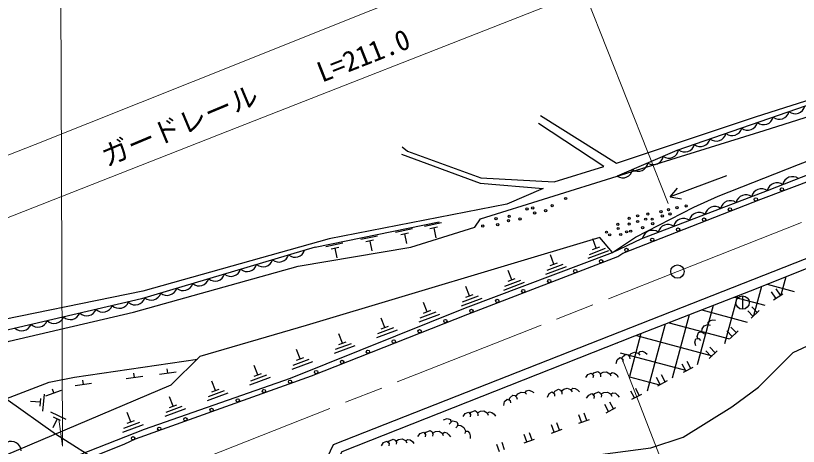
# Model space of a CAD drawing. Units: millimetres at full size, sheet at 1:1000; details may follow other scales. Extents: x 40000 to 680000, y 20000 to 380000.
# Drawn here: x 200731 to 271105, y 282333 to 321100 of the extents above; entities that cross this region are included whole.
import ezdxf
from ezdxf.enums import TextEntityAlignment as Align

# ---------------------------------------------------------------- set-up
doc = ezdxf.new("R2010")
doc.units = ezdxf.units.MM
doc.header["$LTSCALE"] = 1000
doc.linetypes.add('CHAIN', pattern=[18.5, 12, -1.5, 3.5, -1.5])
for name, color, linetype, lineweight in [('M-BGD', 7, 'Continuous', 25), ('M-BMK', 2, 'CHAIN', 13), ('M-BMK-SRVR', 3, 'Continuous', 25), ('M-STR-HTXT', 7, 'Continuous', 13)]:
    doc.layers.add(name, color=color, linetype=linetype, lineweight=lineweight)
doc.styles.add('ＭＳ ゴシック', font='')
doc.styles.get('ＭＳ ゴシック').set_extended_font_data('MS Gothic')

msp = doc.modelspace()

# ---------------------------------------------------------------- linework, layer by layer
at = {"layer": 'M-BGD'}
for p, q in [((259595, 304783), (260593, 304621)), ((227664, 300269), (238797, 302536)), ((239019, 302440), (237506, 302129)), ((238666, 302061), (237980, 301920)), ((238323, 301991), (238503, 301116)), ((233270, 301258), (231757, 300947)), ((236401, 301902), (234888, 301591)), ((236048, 301523), (235362, 301382)), ((235705, 301452), (235885, 300577)), ((230139, 300614), (228627, 300303)), ((232917, 300879), (232231, 300738)), ((232574, 300809), (232754, 299933)), ((252935, 300168), (252621, 301005)), ((229786, 300235), (229100, 300094)), ((229443, 300165), (229623, 299289)), ((252217, 299257), (254076, 299955)), ((252318, 299616), (253764, 300159)), ((252608, 300045), (253263, 300291)), ((249133, 298740), (248818, 299576)), ((248414, 297829), (250273, 298527)), ((248515, 298187), (249961, 298730)), ((248805, 298616), (249460, 298863)), ((245330, 297311), (245016, 298148)), ((244611, 296400), (246470, 297099)), ((244712, 296759), (246158, 297302)), ((245002, 297188), (245657, 297434)), ((269972, 297592), (269533, 295956)), ((241527, 295883), (241213, 296719)), ((267799, 296727), (267088, 294074)), ((268299, 296927), (270734, 296274)), ((269500, 295934), (269121, 296523)), ((240809, 294972), (242667, 295670)), ((240910, 295330), (242355, 295873)), ((241199, 295760), (241855, 296006)), ((265628, 295870), (264477, 291574)), ((265371, 295770), (268105, 295037)), ((266091, 295877), (266091, 294677)), ((269079, 295664), (268700, 296253)), ((268869, 295529), (269710, 296070)), ((237724, 294454), (237410, 295291)), ((263459, 295022), (262023, 289660)), ((267407, 294380), (266923, 294885)), ((237006, 293544), (238864, 294242)), ((237107, 293902), (238552, 294445)), ((237396, 294331), (238052, 294577)), ((261291, 294173), (259764, 288474)), ((262427, 294618), (266512, 293523)), ((267046, 294034), (266562, 294539)), ((266865, 293861), (267587, 294552)), ((233920, 293033), (233609, 293871)), ((259483, 293465), (264929, 292006)), ((233199, 292125), (235060, 292817)), ((233301, 292483), (234749, 293022)), ((233592, 292911), (234248, 293155)), ((259122, 293324), (257505, 287288)), ((265516, 292569), (265032, 293074)), ((230113, 291616), (229802, 292454)), ((256954, 292476), (255920, 288616)), ((256539, 292313), (263345, 290490)), ((265155, 292223), (264671, 292729)), ((264974, 292050), (265696, 292742)), ((229392, 290708), (231253, 291400)), ((229494, 291066), (230942, 291605)), ((229785, 291494), (230441, 291738)), ((254783, 291620), (254769, 291565)), ((226306, 290199), (225994, 291037)), ((255082, 290762), (261067, 289159)), ((263264, 290412), (262780, 290918)), ((263083, 290239), (263806, 290931)), ((263625, 290758), (263141, 291264)), ((225585, 289291), (227446, 289983)), ((225687, 289649), (227134, 290188)), ((225978, 290077), (226634, 290321)), ((261441, 289355), (261115, 289974)), ((214407, 288945), (214356, 289316)), ((222499, 288782), (222187, 289620)), ((260998, 289122), (260673, 289742)), ((260777, 289006), (261662, 289471)), ((210674, 288436), (212160, 288639)), ((211417, 288537), (211366, 288909)), ((213664, 288843), (215150, 289046)), ((221778, 287874), (223639, 288566)), ((221880, 288232), (223327, 288771)), ((222171, 288660), (222827, 288904)), ((255928, 288595), (258620, 287873)), ((259123, 288137), (258797, 288757)), ((206078, 287810), (207564, 288013)), ((206821, 287912), (206770, 288283)), ((218692, 287365), (218380, 288203)), ((258680, 287905), (258355, 288525)), ((258459, 287789), (259344, 288254)), ((203458, 286883), (204866, 287400)), ((204162, 287141), (204033, 287493)), ((217971, 286457), (219832, 287149)), ((218073, 286815), (219520, 287354)), ((218364, 287243), (219020, 287487)), ((256362, 286688), (256037, 287308)), ((256805, 286920), (256479, 287540)), ((202924, 285948), (202981, 286646)), ((203189, 285503), (203314, 287042)), ((214885, 285948), (214573, 286786)), ((256141, 286572), (257026, 287037)), ((202952, 286297), (202062, 286369)), ((214164, 285040), (216025, 285732)), ((214266, 285398), (215713, 285937)), ((214557, 285826), (215213, 286070)), ((254044, 285471), (253719, 286090)), ((253823, 285354), (254708, 285819)), ((254487, 285703), (254161, 286323)), ((205279, 284742), (203883, 285402)), ((211078, 284531), (210766, 285369)), ((251617, 284502), (251380, 285161)), ((252087, 284672), (251850, 285330)), ((204453, 284801), (204070, 283993)), ((204769, 284651), (204136, 284950)), ((210357, 283623), (212218, 284315)), ((210459, 283981), (211906, 284520)), ((210750, 284409), (211406, 284653)), ((249624, 283785), (249387, 284444)), ((251381, 284418), (252322, 284756)), ((249153, 283616), (248916, 284275)), ((248918, 283531), (249859, 283870)), ((217647, 274985), (204323, 283435)), ((246690, 282730), (246453, 283388)), ((246454, 282645), (247395, 282984)), ((247160, 282899), (246923, 283558)), ((244226, 281843), (243989, 282502)), ((244696, 282013), (244460, 282671))]:
    msp.add_line(p, q, dxfattribs=at)
for points in [[(247929, 312119), (254757, 307809), (267252, 311977), (286768, 318209), (293783, 321859), (302301, 326021), (311516, 331603), (323379, 339434), (323979, 338341)], [(323379, 339434), (319444, 336409), (312147, 331492), (302443, 325623), (297283, 322881), (287794, 318075), (272602, 313259), (260175, 308952), (254829, 306647)], [(254829, 306647), (268026, 310759), (286752, 316695), (303707, 325052), (313697, 331528), (323979, 338341)], [(176733, 268524), (195758, 276632), (210542, 282548), (211502, 282996), (227335, 288688), (241383, 294238), (254880, 299413), (255324, 299734), (267736, 304582), (280003, 309213), (288808, 312519), (300250, 317070), (306843, 320866)], [(227918, 279599), (229310, 282495), (290104, 306435), (291372, 306537), (307992, 312120), (311320, 312943), (313702, 313235), (316611, 313448), (320277, 313197), (329878, 310621), (337291, 307503), (349409, 302408), (357585, 296125), (364279, 293103), (371028, 291050), (385646, 289121), (396490, 287364), (407777, 285185)], [(320934, 312760), (318670, 312990), (313162, 312832), (310481, 312360), (308368, 311810), (291529, 306288), (289918, 305535), (266759, 296313), (256375, 292249), (230052, 281850), (228791, 279369)], [(235496, 309294), (235975, 308887), (242563, 306492), (249151, 306133), (253607, 307522), (247737, 311377)], [(254397, 299780), (256476, 301155), (261703, 303866), (263889, 304852), (271116, 307707), (279652, 310998)], [(254397, 299780), (257022, 301050), (268334, 305359), (280702, 310235)], [(235412, 308645), (242505, 306014), (248154, 305540), (244885, 304138), (228921, 301012), (212155, 296293), (196884, 293175), (182972, 286756), (177964, 287040), (170311, 287935)], [(161564, 277380), (180288, 282967), (190239, 288237), (196154, 290623), (200143, 291790), (211337, 294399), (226138, 298557), (236268, 300267), (242004, 302072), (242540, 302822), (254829, 306647)], [(264635, 306695), (259595, 304783), (260235, 305566)], [(254397, 299780), (253254, 301122), (226858, 293208), (217303, 290420), (214696, 287835), (198776, 281082), (191820, 279170), (175502, 274557), (160443, 270414)], [(227664, 300269), (212052, 295614), (196067, 291904), (191365, 290089), (181656, 285012), (161497, 278143)], [(161651, 263837), (175529, 268880), (194910, 277191), (201394, 279578), (212318, 283892), (225457, 288477), (241190, 294802), (254397, 299780)], [(263000, 293287), (263005, 293519), (263185, 293672), (263431, 293714), (263658, 293702)], [(266149, 262221), (262633, 263736), (258516, 265487), (255325, 266563), (252918, 267272), (250828, 268375), (246978, 270846), (244371, 272490), (242776, 274684), (242421, 275994), (242395, 277647), (243322, 278835), (244864, 279805), (248019, 280594), (253279, 281609), (257847, 282198), (260743, 283170), (265126, 285881), (267525, 287663), (270653, 290768), (275279, 292955)], [(262424, 292610), (262464, 292909), (262648, 293179), (262956, 293295), (263183, 293255)], [(262069, 292026), (262021, 292218), (262127, 292568), (262319, 292638), (262528, 292581), (262658, 292458)], [(261895, 291379), (261789, 291706), (261874, 292012), (262168, 292034), (262308, 291872)], [(255866, 290482), (256074, 290700), (256382, 290809), (256699, 290722), (256859, 290555)], [(256730, 290689), (256871, 290874), (257106, 290891), (257331, 290780), (257506, 290636)], [(204323, 283435), (199860, 286615), (203733, 288112), (206029, 288571), (217070, 290188)], [(254712, 289800), (254820, 290126), (255069, 290324), (255319, 290168), (255337, 289955)], [(255235, 290220), (255309, 290403), (255602, 290624), (255798, 290567), (255933, 290397), (255965, 290222)], [(251990, 288516), (252181, 288801), (252474, 288925), (252673, 288707), (252633, 288497)], [(252606, 288780), (252726, 288937), (253068, 289070), (253242, 288963), (253326, 288763), (253310, 288586)], [(253284, 288863), (253544, 289017), (253870, 289039), (254151, 288870), (254260, 288667)], [(254172, 288831), (254357, 288970), (254589, 288924), (254775, 288756), (254906, 288570)], [(245698, 286833), (245880, 287073), (246174, 287217), (246498, 287166), (246676, 287019)], [(246533, 287137), (246652, 287336), (246884, 287380), (247119, 287295), (247310, 287172)], [(248541, 286769), (248689, 287079), (248960, 287244), (249189, 287058), (249180, 286844)], [(249112, 287121), (249208, 287293), (249526, 287476), (249714, 287395), (249827, 287209), (249836, 287032)], [(249770, 287302), (250005, 287492), (250324, 287562), (250627, 287436), (250765, 287251)], [(250654, 287400), (250816, 287566), (251052, 287553), (251261, 287415), (251417, 287251)], [(252680, 286937), (252797, 287095), (253135, 287236), (253311, 287132), (253400, 286933), (253386, 286756)], [(253355, 287032), (253612, 287191), (253938, 287220), (254222, 287056), (254335, 286855)], [(254244, 287017), (254427, 287160), (254659, 287118), (254848, 286954), (254983, 286771)], [(244629, 286024), (244699, 286361), (244924, 286585), (245190, 286459), (245232, 286249)], [(245101, 286501), (245153, 286691), (245419, 286944), (245621, 286910), (245774, 286756), (245826, 286586)], [(252068, 286661), (252254, 286950), (252544, 287079), (252748, 286865), (252712, 286654)], [(240954, 285010), (241148, 285294), (241442, 285415), (241639, 285196), (241597, 284986)], [(241573, 285269), (241694, 285424), (242037, 285555), (242210, 285446), (242293, 285246), (242274, 285068)], [(242251, 285346), (242512, 285497), (242838, 285517), (243118, 285345), (243226, 285141)], [(243139, 285306), (243326, 285443), (243557, 285395), (243741, 285226), (243870, 285039)], [(239206, 284712), (239529, 284831), (239838, 284759), (239872, 284466), (239716, 284319)], [(239861, 284564), (240050, 284621), (240405, 284528), (240482, 284339), (240433, 284128), (240316, 283994)], [(236902, 283221), (237101, 283501), (237397, 283617), (237590, 283394), (237544, 283185)], [(237526, 283468), (237650, 283622), (237995, 283746), (238166, 283634), (238245, 283431), (238223, 283255)], [(238205, 283533), (238469, 283679), (238796, 283692), (239072, 283515), (239176, 283309)], [(240458, 284234), (240758, 284206), (241035, 284033), (241164, 283730), (241133, 283502)], [(241158, 283686), (241390, 283690), (241550, 283516), (241602, 283272), (241599, 283044)], [(234239, 282677), (234351, 282839), (234684, 282991), (234864, 282894), (234959, 282698), (234952, 282521)], [(234911, 282796), (235162, 282964), (235487, 283004), (235777, 282850), (235897, 282653)], [(235800, 282812), (235978, 282961), (236211, 282927), (236406, 282770), (236547, 282591)], [(239092, 283475), (239281, 283610), (239511, 283557), (239693, 283384), (239818, 283195)], [(233638, 282380), (233814, 282675), (234099, 282814), (234310, 282608), (234281, 282395)]]:
    msp.add_lwpolyline(points, dxfattribs=at)
for centre, radius in [((269622, 305454), 150), ((250183, 304645), 100), ((248969, 304000), 100), ((261015, 303976), 100), ((267284, 304566), 150), ((246713, 303697), 100), ((247225, 303792), 100), ((247396, 303337), 100), ((248382, 303545), 100), ((257569, 303237), 100), ((258748, 303464), 100), ((259431, 303642), 100), ((259562, 303250), 100), ((260193, 303809), 100), ((264956, 303657), 150), ((243926, 302825), 100), ((245045, 302655), 100), ((245102, 303034), 100), ((246088, 302806), 100), ((255890, 302856), 100), ((256652, 303083), 100), ((256652, 302571), 100), ((257378, 302785), 100), ((257962, 302785), 100), ((258867, 303071), 100), ((262627, 302747), 150), ((242732, 302162), 100), ((244078, 302295), 100), ((254877, 302309), 100), ((254901, 301940), 100), ((255890, 302345), 100), ((257104, 302011), 100), ((258010, 302368), 100), ((260298, 301838), 150), ((253855, 301613), 100), ((254145, 301369), 100), ((255139, 301404), 100), ((255663, 301642), 100), ((256032, 301702), 100), ((257970, 300929), 150), ((255641, 300019), 150), ((253375, 298997), 150), ((251041, 298102), 150), ((248707, 297207), 150), ((246372, 296312), 150), ((266091, 295277), 600), ((244038, 295417), 150), ((241704, 294522), 150), ((239377, 293607), 150), ((237052, 292688), 150), ((234727, 291770), 150), ((232402, 290851), 150), ((230077, 289932), 150), ((227752, 289014), 150), ((225405, 288153), 150), ((223052, 287307), 150), ((220699, 286462), 150), ((218347, 285616), 150), ((215994, 284770), 150), ((213642, 283924), 150), ((211295, 283065), 150)]:
    msp.add_circle(centre, radius, dxfattribs=at)
for centre, start, end in [((270809, 313170), 232.97209, 345.26204), ((267974, 312188), 232.97209, 345.26204), ((269391, 312679), 232.97209, 345.26204), ((266557, 311696), 232.97209, 345.26204), ((263722, 310714), 232.97209, 345.26204), ((265140, 311205), 232.97209, 345.26204), ((262305, 310223), 232.97209, 345.26204), ((259456, 309177), 237.11188, 349.40183), ((260888, 309731), 232.97209, 345.26204), ((258074, 308594), 237.17569, 349.46563), ((256696, 308000), 237.17569, 349.46563), ((255319, 307406), 237.17569, 349.46563), ((270592, 305708), 55.37236, 167.6623), ((267793, 304614), 54.70753, 166.99747), ((269195, 305148), 54.70753, 166.99747), ((266391, 304080), 54.70753, 166.99747), ((264989, 303546), 54.70753, 166.99747), ((262186, 302479), 54.70753, 166.99747), ((263588, 303013), 54.70753, 166.99747), ((260784, 301945), 54.70753, 166.99747), ((259382, 301411), 54.70753, 166.99747), ((257981, 300877), 54.70753, 166.99747), ((225848, 300253), 230.45933, 342.74928), ((222973, 299395), 230.45933, 342.74928), ((224411, 299824), 230.45933, 342.74928), ((221536, 298967), 230.45933, 342.74928), ((218661, 298110), 230.45933, 342.74928), ((220098, 298538), 230.45933, 342.74928), ((215786, 297252), 230.45933, 342.74928), ((217223, 297681), 230.45933, 342.74928), ((214348, 296824), 230.45933, 342.74928), ((211474, 295966), 230.45933, 342.74928), ((212911, 296395), 230.45933, 342.74928), ((208574, 295323), 226.91978, 339.20973), ((210035, 295662), 226.91978, 339.20973), ((205652, 294645), 226.91978, 339.20973), ((207113, 294984), 226.91978, 339.20973), ((202729, 293967), 226.91978, 339.20973), ((204190, 294306), 226.91978, 339.20973), ((201268, 293628), 226.91978, 339.20973), ((200331, 281878), 3.20652, 115.49647)]:
    msp.add_arc(centre, 903, start, end, dxfattribs=at)
at = {"layer": 'M-BMK'}
msp.add_lwpolyline([(149476, 259467), (154008, 259343), (157172, 259489), (162378, 260260), (166622, 261468), (200634, 274516), (236812, 288841), (260238, 298068), (283569, 307268), (297137, 312520), (303071, 314795), (308863, 316147), (315217, 316482), (320136, 316049), (325788, 314803), (330120, 313117), (354009, 303759)], dxfattribs=at)
at = {"layer": 'M-BMK-SRVR'}
msp.add_circle((260238, 298068), 600, dxfattribs=at)
at = {"layer": 'M-STR-HTXT'}
for p, q in [((259389, 304193), (248978, 330615)), ((255257, 290169), (265334, 264221)), ((204952, 282355), (204601, 284785))]:
    msp.add_line(p, q, dxfattribs=at)
for points in [[(296387, 340832), (281400, 334939), (264905, 328462), (247406, 321544), (220662, 311028), (197895, 302081), (176806, 293885), (172370, 292024), (168122, 290633), (165086, 289846), (160971, 288974), (157153, 288483), (152693, 288164), (149169, 288164), (145235, 288349), (140681, 289048), (132804, 291234), (114461, 296481)], [(165232, 295007), (169022, 296330), (175881, 298833), (181515, 301256), (191307, 305108), (202494, 309511), (221441, 317068), (231983, 321297), (249872, 328346)], [(204952, 282355), (204787, 323029), (227400, 323029)]]:
    msp.add_lwpolyline(points, dxfattribs=at)

# ---------------------------------------------------------------- texts
at = {"layer": 'M-STR-HTXT', "style": 'ＭＳ ゴシック'}
for s, rotation, p in [('L=211.0', 21.495, (228473, 314547)), ('ガードレール', 22.736, (209122, 306976))]:
    msp.add_text(s, height=1833, rotation=rotation, dxfattribs=at).set_placement(p, align=Align.BOTTOM_LEFT)

doc.saveas('drawing.dxf')
